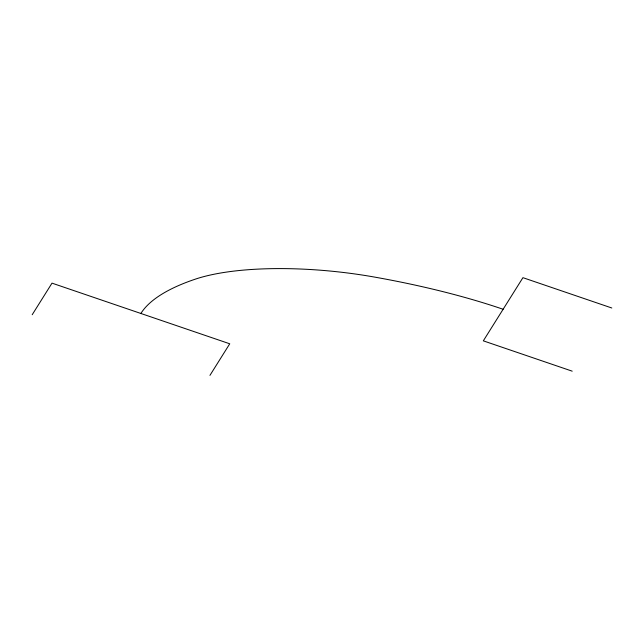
<?xml version="1.0" encoding="UTF-8"?>
<svg xmlns="http://www.w3.org/2000/svg" width="644" height="644" viewBox="0 0 644 644"><rect width="100%" height="100%" fill="white"/><g stroke="black" fill="none" stroke-linecap="round" stroke-linejoin="round"><path stroke-width="0.97" d="M32.2 314.731L52.003 283.143L229.747 343.791L209.944 375.38M611.8 307.993L522.928 277.669L483.322 340.845L572.194 371.169M503.125 309.257A346.553 100.746 6 0 0 374.365 277.049A164.341 47.777 6 0 0 195.398 279.126A346.553 100.746 6 0 0 140.875 313.467"/></g></svg>
